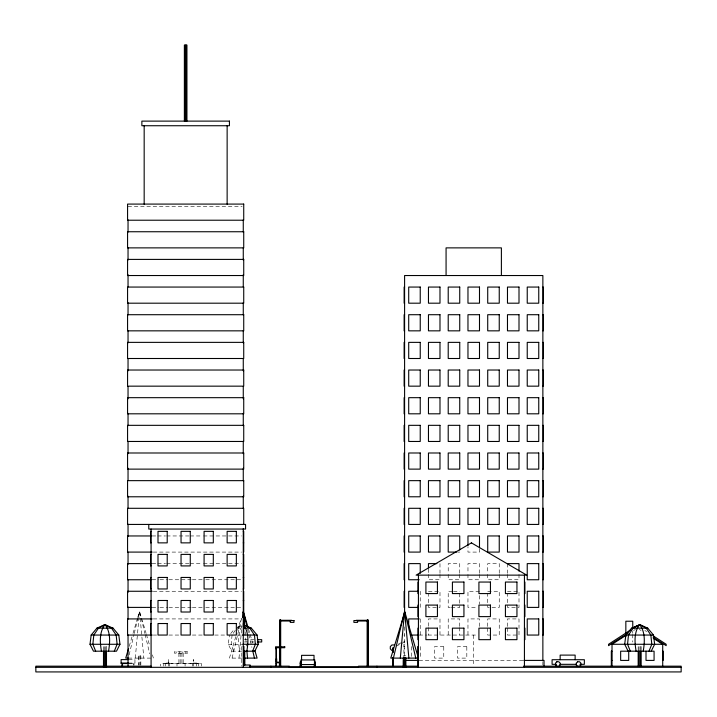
<?xml version="1.0" encoding="UTF-8"?>
<svg xmlns="http://www.w3.org/2000/svg" width="717" height="717" viewBox="0 0 717 717"><rect width="100%" height="100%" fill="white"/><g stroke="black" fill="none" stroke-linecap="round" stroke-linejoin="round"><path stroke-width="0.54" stroke-dasharray="3.58 2.69" d="M135.289 658.107L139.483 612.013M238.994 658.107L241.996 625.179M232.084 635.056L231.152 644.278L233.948 651.188M241.746 651.188L231.743 651.188L228.284 644.278L229.44 635.056M129.141 654.89L133.998 634.518M134.258 633.452L137.834 618.439M138.094 617.373L139.376 612.013L141.374 617.373M232.084 658.107L241.548 618.439M241.988 626.416C237.659 633.72 238.268 643.077 239.711 651.188M129.212 646.313L132.69 634.518M133.004 633.452L137.431 618.439M137.745 617.373L139.331 612.013M235.768 636.669L229.44 658.107L242.203 658.107M237.659 630.234L241.136 618.439M233.249 633.326L236.162 629.006M230.722 633.523L234.558 628.908M633.604 630.53L635.486 629.338M237.65 627.653L243.081 624.686M398.141 644.278L404.594 641.052M396.295 646.116L404.594 641.975M237.157 627.276L243.036 624.686M128.038 206.397L242.149 206.397M152.147 535.957L156.611 535.957M157.731 535.957L165.546 535.957M166.667 535.957L189.001 535.957M190.122 535.957L202.409 535.957M203.52 535.957L241.495 535.957M153.259 552.09L241.495 552.09M457.643 552.09L459.74 552.09M152.147 563.616L156.611 563.616M157.731 563.616L165.546 563.616M166.667 563.616L189.001 563.616M190.122 563.616L202.409 563.616M203.52 563.616L241.495 563.616M152.147 579.748L158.851 579.748M159.963 579.748L167.778 579.748M168.898 579.748L191.233 579.748M192.353 579.748L204.641 579.748M205.752 579.748L241.495 579.748M153.259 591.265L241.495 591.265M428.461 591.265L439.987 591.265L439.987 607.398L428.461 607.398L428.461 593.416M452.409 591.265L448.215 591.265L448.215 607.398L450.312 607.398M453.458 591.265L459.74 591.265M479.494 591.265L467.968 591.265L467.968 607.398L477.397 607.398M487.721 591.265L499.247 591.265L499.247 607.398L487.721 607.398L487.721 593.416M507.475 591.265L519 591.265L519 607.398L507.475 607.398L507.475 593.416M152.147 607.398L158.851 607.398M159.963 607.398L167.778 607.398M168.898 607.398L191.233 607.398M192.353 607.398L204.641 607.398M205.752 607.398L241.495 607.398M451.36 607.398L459.74 607.398L459.74 593.416M153.259 618.923L241.495 618.923M236.744 628.146L240.778 628.146M153.259 635.056L156.611 635.056M168.898 635.056L180.066 635.056M192.353 635.056L202.409 635.056M214.688 635.056L225.855 635.056M237.022 635.056L241.495 635.056M403.904 635.056L404.594 635.056M419.087 635.056L426.893 635.056M428.013 635.056L477.397 635.056M244.354 639.663L254.114 639.663M244.354 641.975L254.114 641.975M228.284 644.278L241.728 644.278M404.594 644.278L403.904 644.278L403.904 657.444M403.904 646.582L404.594 646.582M403.904 648.885L404.594 648.885M403.312 655.795L405.867 655.795M128.37 658.107L153.384 658.107L152.434 654.89M128.567 659.604L134.948 659.604L134.948 663.521L128.567 663.521M419.06 660.411L523.939 660.411M128.567 663.055L134.948 663.055M639.241 629.338L641.115 630.53M644.798 630.422L646.653 631.632M248.557 629.159L249.821 633.452M250.143 634.518L252.671 643.095M141.688 618.439L146.116 633.452M146.429 634.518L149.593 645.237M247.544 629.159L248.575 633.452M248.826 634.518L251.9 647.388M139.743 612.013L141.025 617.373M141.276 618.439L144.861 633.452M145.121 634.518L149.719 653.814M245.142 631.767L246.442 646.035M139.627 612.013L143.83 658.107M641.159 649.853L641.159 646.582L638.175 646.582L638.175 649.853M640.281 646.582L640.281 649.853M639.053 646.582L639.053 649.853M632.752 631.103L632.752 633.299M632.752 634.402L632.752 642.082M542.868 661.728L542.868 665.08M519 574.371L519 579.748L507.475 579.748L507.475 574.371M507.475 563.616L507.475 573.295M507.475 626.452L507.475 618.923L519 618.923L519 635.056L507.475 635.056L507.475 627.527M499.247 573.295L499.247 563.616L487.721 563.616L487.721 573.295M499.247 574.371L499.247 579.748L487.721 579.748L487.721 574.371M487.721 626.452L487.721 618.923L499.247 618.923L499.247 635.056L487.721 635.056L487.721 627.527M479.494 548.863L479.494 552.09L467.968 552.09L467.968 546.712M479.494 573.295L479.494 563.616L467.968 563.616L467.968 573.295M479.494 574.371L479.494 579.748L467.968 579.748L467.968 574.371M479.494 595.567L479.494 604.171M479.494 626.452L479.494 618.923L467.968 618.923L467.968 635.056M473.731 635.056L473.731 666.21M459.74 573.295L459.74 563.616L448.215 563.616L448.215 573.295M459.74 574.371L459.74 579.748L448.215 579.748L448.215 574.371M459.74 626.452L459.74 618.923L448.215 618.923L448.215 635.056M459.74 627.527L459.74 635.056M439.987 563.616L439.987 573.295M439.987 574.371L439.987 579.748L428.461 579.748L428.461 574.371M439.987 635.056L439.987 618.923L428.461 618.923L428.461 626.452M428.461 568.993L428.461 573.295M428.461 627.527L428.461 635.056M420.727 646.582L420.727 658.107M420.234 591.265L420.234 607.398M420.234 618.923L420.234 635.056M411.504 646.582L411.504 657.059M404.594 626.864L404.594 657.444M241.781 646.582L241.781 666.227M201.387 666.111L201.387 663.521L160.698 663.521L160.698 666.111M199.577 663.521L162.508 663.521M198.286 663.521L198.286 666.111M196.754 663.521L196.718 663.055L193.258 663.055L193.258 659.604L193.715 659.604L193.715 663.055M196.485 663.521L196.485 666.111M193.491 663.055L193.491 666.111M192.568 663.521L192.568 666.111M185.927 651.762L185.927 653.151M185.085 663.521L185.085 666.111M183.176 653.151L183.176 663.288M182.835 651.762L182.835 653.151M181.921 653.151L181.921 663.288M180.164 653.151L180.164 663.288M179.25 651.762L179.25 653.151M178.909 653.151L178.909 663.288M177 663.521L177 666.111M176.158 651.762L176.158 653.151M169.517 663.521L169.517 666.111M168.594 663.055L168.594 666.111M168.37 663.055L168.37 659.604L168.827 659.604L168.827 663.055L165.367 663.055L165.331 663.521M165.6 663.521L165.6 666.111M163.799 663.521L163.799 666.111M140.837 665.224L140.837 655.795L138.282 655.795L138.282 665.224M140.084 655.795L140.084 665.224M139.026 655.795L139.026 665.224M134.025 663.521L134.025 665.251M133.568 663.521L133.568 665.251M106.483 649.853L106.483 646.582L103.499 646.582L103.499 649.853M105.605 646.582L105.605 649.853M104.368 646.582L104.368 649.853M443.769 646.582L434.556 646.582L434.556 658.107L443.769 658.107L443.769 646.582M466.821 646.582L457.598 646.582L457.598 658.107L466.821 658.107L466.821 646.582M187.72 651.762L174.365 651.762L174.365 653.151L187.72 653.151L187.72 651.762"/><path stroke-width="1.08" d="M242.696 617.498L243.197 612.013M400.319 658.107L404.522 612.013M90.01 644.278L91.158 635.056L96.92 628.146L104.763 624.686L113.053 628.146L118.816 635.056L119.972 644.278L116.513 651.188L93.47 651.188L90.01 644.278L119.972 644.278M651.188 651.188L654.648 644.278L653.492 635.056L647.729 628.146L639.896 624.686L631.596 628.146L625.842 635.056L624.686 644.278L628.146 651.188M108.554 651.188C110.042 642.459 110.794 632.062 105.058 624.686M246.827 651.188C248.324 642.459 249.077 632.062 243.341 624.686M643.23 651.188C644.717 642.459 645.47 632.062 639.734 624.686M393.409 658.107L404.406 612.013M128.576 648.455L125.735 658.107L128.37 658.107M114.308 651.188L117.104 644.278L116.172 635.056L111.511 628.146L105.175 624.686M252.59 651.188L255.386 644.278L254.454 635.056L249.794 628.146L243.457 624.686L251.335 628.146L257.098 635.056L258.245 644.278L254.795 651.188L243.78 651.188M648.993 651.188L651.789 644.278L650.857 635.056L646.196 628.146L639.851 624.686M104.915 624.686C99.188 632.062 99.932 642.459 101.429 651.188M639.591 624.686C633.864 632.062 634.617 642.459 636.104 651.188M630.852 629.822L608.554 644.278L608.554 645.659L628.065 633.165M633.649 628.02L637.359 625.609M612.013 666.245L612.013 644.278L626.093 635.316M104.799 624.686L98.462 628.146L93.802 635.056L92.869 644.278L95.666 651.188M639.483 624.686L633.138 628.146L628.477 635.056L627.545 644.278L630.342 651.188M404.594 287.06L404.128 287.06L404.128 303.192L404.594 303.192M542.868 287.06L543.334 287.06L543.334 303.192L542.868 303.192M404.594 314.709L404.128 314.709L404.128 330.842L404.594 330.842M542.868 314.709L543.334 314.709L543.334 330.842L542.868 330.842M404.594 342.368L404.128 342.368L404.128 358.5L404.594 358.5M542.868 342.368L543.334 342.368L543.334 358.5L542.868 358.5M404.594 370.026L404.128 370.026L404.128 386.158L404.594 386.158M542.868 370.026L543.334 370.026L543.334 386.158L542.868 386.158M404.594 397.675L404.128 397.675L404.128 413.808L404.594 413.808M542.868 397.675L543.334 397.675L543.334 413.808L542.868 413.808M404.594 425.333L404.128 425.333L404.128 441.466L404.594 441.466M542.868 425.333L543.334 425.333L543.334 441.466L542.868 441.466M404.594 452.992L404.128 452.992L404.128 469.124L404.594 469.124M542.868 452.992L543.334 452.992L543.334 469.124L542.868 469.124M404.594 480.65L404.128 480.65L404.128 496.782L404.594 496.782M542.868 480.65L543.334 480.65L543.334 496.782L542.868 496.782M404.594 508.299L404.128 508.299L404.128 524.432L404.594 524.432M542.868 508.299L543.334 508.299L543.334 524.432L542.868 524.432M151.081 531.351L150.624 531.351L150.624 542.868L151.081 542.868M243.269 531.351L243.726 531.351L243.726 552.09M151.027 535.957L127.572 535.957L127.572 552.09L152.147 552.09M404.594 535.957L404.128 535.957L404.128 552.09L404.594 552.09M542.868 535.957L543.334 535.957L543.334 552.09L542.868 552.09M243.269 542.868L243.726 542.868M456.595 552.09L448.215 552.09L448.215 535.957L459.74 535.957L459.74 549.939M151.081 554.393L150.624 554.393L150.624 565.919L151.081 565.919M243.269 554.393L243.726 554.393L243.726 588.962L243.269 588.962M151.027 563.616L127.572 563.616L127.572 579.748L151.027 579.748M404.594 563.616L404.128 563.616L404.128 579.748L404.594 579.748M436.841 563.616L428.461 563.616L428.461 567.918M507.475 563.616L519 563.616L519 571.144M542.868 563.616L543.334 563.616L543.334 579.748L542.868 579.748M243.269 565.919L243.726 565.919M151.081 577.445L150.624 577.445L150.624 588.962L151.081 588.962M243.269 577.445L243.726 577.445M419.185 579.748L408.708 579.748L408.708 563.616L420.234 563.616L420.234 573.295M418.423 582.052L417.957 582.052L417.957 593.577L418.423 593.577M524.432 582.052L524.898 582.052L524.898 593.577L524.432 593.577M152.147 591.265L127.572 591.265L127.572 607.398L151.027 607.398M404.594 591.265L404.128 591.265L404.128 607.398L404.594 607.398M418.136 591.265L408.708 591.265L408.708 607.398L418.136 607.398M542.868 591.265L543.334 591.265L543.334 607.398L542.868 607.398M151.081 600.487L150.624 600.487L150.624 612.013L151.081 612.013M243.269 600.487L243.726 600.487M418.423 605.094L417.957 605.094L417.957 616.62L418.423 616.62M524.432 605.094L524.898 605.094L524.898 616.62L524.432 616.62M243.036 612.013L243.726 612.013L243.726 591.265M404.827 612.013L390.765 658.107L418.423 658.107L404.827 612.013L415.779 658.107M152.147 618.923L127.572 618.923L127.572 635.056L152.147 635.056M419.185 618.923L408.708 618.923L408.708 627.527M542.868 618.923L543.334 618.923L543.334 635.056L542.868 635.056M291.667 620.304L280.141 620.304L280.141 621.003L290.618 621.003M356.197 620.304L367.722 620.304L367.722 621.003L357.245 621.003M151.081 623.53L150.624 623.53L150.624 635.056M243.269 623.53L243.726 623.53M96.92 628.146L113.053 628.146M243.762 628.146L251.335 628.146M418.423 628.146L417.957 628.146L417.957 639.663L418.423 639.663M524.432 628.146L524.898 628.146L524.898 639.663L524.432 639.663M631.596 628.146L647.729 628.146M91.158 635.056L118.816 635.056M242.203 635.056L257.098 635.056M410.805 635.056L418.136 635.056M625.842 635.056L653.492 635.056M257.367 639.663L261.705 639.663L261.705 641.975L257.367 641.975M242.749 644.278L258.245 644.278M612.013 644.278L662.714 644.278L662.714 666.227M394.216 644.968L391.921 644.968L390.299 646.591L390.299 648.876L391.921 650.498L393.454 650.498M243.269 646.582L243.959 646.582L243.888 665.143M418.423 646.582L417.733 646.582L417.733 667.321M275.991 648.885L276.457 648.885M612.013 651.188L611.323 651.188L611.323 666.245M662.714 651.188L663.171 651.188L663.171 660.411L662.714 660.411M244.336 658.107L257.098 658.107L254.885 650.597M128.567 659.604L121.119 659.604L121.119 663.521L128.567 663.521M417.948 660.411L403.438 660.411L403.438 666.335M523.939 660.411L544.024 660.411L544.024 666.335M612.013 660.411L611.547 660.411L611.547 651.188M314.252 661.988L315.399 661.988L315.399 666.667L314.252 666.667L314.252 665.295L315.399 665.295M279.684 662.248L276.224 662.248L276.224 658.798L276.681 658.798L276.681 662.714M276.457 662.714L279.684 662.714M121.119 663.055L128.567 663.055M300.19 663.359L301.346 663.359M314.252 663.359L315.399 663.359M275.991 663.861L276.457 663.861M556.544 664.327L552.09 664.327L552.09 659.721L584.355 659.721L584.355 664.327L579.901 664.327M559.878 664.327L576.567 664.327M243.269 665.018L250.179 665.018L250.179 667.321M300.19 665.295L301.346 665.295M104.135 666.174L35.85 666.174L35.85 671.928L681.15 671.928L681.15 666.174L523.455 666.174M106.376 666.174L151.144 666.174M249.659 666.174L289.363 666.174L289.363 667.321M403.779 666.174L358.5 666.174L358.5 667.321M406.019 666.174L418.316 666.174M289.363 666.864L358.5 666.864M35.85 667.321L681.15 667.321M653.321 638.3L662.714 644.278M653.16 637.332L666.174 645.659L666.174 644.278L653.16 635.845M247.93 627.017L243.502 612.013L246.782 625.95M252.662 650.597L254.454 658.107M404.666 612.013L408.869 658.107M243.341 612.013L244.542 625.179M246.836 650.418L247.544 658.107M646.008 651.188L646.008 660.411L654.074 660.411L654.074 651.188L620.653 651.188L620.653 660.411L628.719 660.411L628.719 651.188M641.159 650.946L641.159 666.227M640.281 650.946L640.281 666.227M639.053 650.946L639.053 666.227M638.175 650.946L638.175 666.227M632.752 627.814L632.752 621.227L625.842 621.227L625.842 636.597M575.133 659.721L575.133 655.105L560.156 655.105L560.156 659.721M542.868 660.608L542.868 275.534L404.594 275.534L404.594 613.591M524.432 575.133L524.432 667.321M501.389 275.534L501.389 247.876L446.073 247.876L446.073 275.534M479.494 547.788L479.494 535.957L467.968 535.957L467.968 545.637M418.423 575.133L418.423 667.321M405.867 657.892L405.867 667.321M405.123 657.892L405.123 667.321M404.065 657.892L404.065 667.321M403.904 657.444L403.904 666.236M403.312 657.892L403.312 667.321M393.266 652.067L393.266 647.729L392.871 652.067M393.266 657.498L393.266 666.174M393.068 647.729L393.068 652.067M393.068 657.498L393.068 666.174M392.871 657.498L392.871 666.174M376.936 666.174L376.936 667.321M368.251 666.174L368.251 620.08L367.185 620.08L367.185 666.174M367.938 620.08L367.938 666.174M367.498 620.08L367.498 666.174M314.019 659.945L314.019 655.338L301.579 655.338L301.579 659.945M280.679 666.174L280.679 620.08L279.612 620.08L279.612 666.174M280.365 620.08L280.365 666.174M279.926 620.08L279.926 666.174M279.451 662.714L279.451 666.174M279.218 662.248L279.218 662.714M276.457 647.729L276.457 666.174M275.991 647.729L275.991 666.174M270.927 666.174L270.927 667.321M244.757 650.946L244.757 665.143M244.542 657.892L244.542 665.224M244.192 650.785L244.192 665.116M243.726 524.432L243.726 508.299L127.572 508.299L127.572 524.432L245.572 524.432L245.572 529.047L148.778 529.047L148.778 524.432M243.726 618.923L243.726 635.056M243.269 219.814L243.269 232.129M243.269 247.786L243.269 260.092M243.269 274.638L243.269 286.943M243.269 302.61L243.269 314.915M243.269 330.573L243.269 342.878M243.269 358.545L243.269 370.85M243.269 386.517L243.269 398.822M243.269 413.359L243.269 425.674M243.269 441.331L243.269 453.637M243.269 468.183L243.269 480.489M243.269 496.155L243.269 508.461M243.269 528.599L243.269 667.321M227.137 125.735L227.137 204.184M186.931 121.119L186.931 45.072L184.377 45.072L184.377 121.119M186.178 45.072L186.178 121.119M185.12 45.072L185.12 121.119M151.081 529.047L151.081 667.321M144.171 125.735L144.171 204.184M128.038 219.814L128.038 232.129M128.038 247.786L128.038 260.092M128.038 274.638L128.038 286.943M128.038 302.61L128.038 314.915M128.038 330.573L128.038 342.878M128.038 358.545L128.038 370.85M128.038 386.517L128.038 398.822M128.038 413.359L128.038 425.674M128.038 441.331L128.038 453.637M128.038 468.183L128.038 480.489M128.038 496.155L128.038 508.461M128.038 524.118L128.038 536.424M128.038 552.09L128.038 564.396M128.038 580.062L128.038 592.367M128.038 606.914L128.038 619.219M128.038 634.877L128.038 666.201M122.508 663.521L122.508 666.111M122.042 663.521L122.042 666.111M106.483 650.946L106.483 667.321M105.605 650.946L105.605 667.321M104.368 650.946L104.368 667.321M103.499 650.946L103.499 667.321M556.885 661.755L555.514 663.126L555.514 665.062L556.885 666.434L558.821 666.434L560.192 665.062L560.192 663.126L558.821 661.755L556.885 661.755M577.624 661.755L576.253 663.126L576.253 665.062L577.624 666.434L579.56 666.434L580.931 665.062L580.931 663.126L579.56 661.755L577.624 661.755M471.428 542.868L416.12 575.133L526.735 575.133L471.428 542.868M229.44 121.119L141.867 121.119L141.867 125.735L229.44 125.735L229.44 121.119M243.726 204.085L127.572 204.085L127.572 220.218L243.726 220.218L243.726 204.085M243.726 231.743L127.572 231.743L127.572 247.876L243.726 247.876L243.726 231.743M243.726 259.402L127.572 259.402L127.572 275.534L243.726 275.534L243.726 259.402M243.726 287.06L127.572 287.06L127.572 303.192L243.726 303.192L243.726 287.06M420.234 287.06L408.708 287.06L408.708 303.192L420.234 303.192L420.234 287.06M439.987 287.06L428.461 287.06L428.461 303.192L439.987 303.192L439.987 287.06M459.74 287.06L448.215 287.06L448.215 303.192L459.74 303.192L459.74 287.06M479.494 287.06L467.968 287.06L467.968 303.192L479.494 303.192L479.494 287.06M499.247 287.06L487.721 287.06L487.721 303.192L499.247 303.192L499.247 287.06M519 287.06L507.475 287.06L507.475 303.192L519 303.192L519 287.06M538.754 287.06L527.237 287.06L527.237 303.192L538.754 303.192L538.754 287.06M243.726 314.709L127.572 314.709L127.572 330.842L243.726 330.842L243.726 314.709M420.234 314.709L408.708 314.709L408.708 330.842L420.234 330.842L420.234 314.709M439.987 314.709L428.461 314.709L428.461 330.842L439.987 330.842L439.987 314.709M459.74 314.709L448.215 314.709L448.215 330.842L459.74 330.842L459.74 314.709M479.494 314.709L467.968 314.709L467.968 330.842L479.494 330.842L479.494 314.709M499.247 314.709L487.721 314.709L487.721 330.842L499.247 330.842L499.247 314.709M519 314.709L507.475 314.709L507.475 330.842L519 330.842L519 314.709M538.754 314.709L527.237 314.709L527.237 330.842L538.754 330.842L538.754 314.709M243.726 342.368L127.572 342.368L127.572 358.5L243.726 358.5L243.726 342.368M420.234 342.368L408.708 342.368L408.708 358.5L420.234 358.5L420.234 342.368M439.987 342.368L428.461 342.368L428.461 358.5L439.987 358.5L439.987 342.368M459.74 342.368L448.215 342.368L448.215 358.5L459.74 358.5L459.74 342.368M479.494 342.368L467.968 342.368L467.968 358.5L479.494 358.5L479.494 342.368M499.247 342.368L487.721 342.368L487.721 358.5L499.247 358.5L499.247 342.368M519 342.368L507.475 342.368L507.475 358.5L519 358.5L519 342.368M538.754 342.368L527.237 342.368L527.237 358.5L538.754 358.5L538.754 342.368M243.726 370.026L127.572 370.026L127.572 386.158L243.726 386.158L243.726 370.026M420.234 370.026L408.708 370.026L408.708 386.158L420.234 386.158L420.234 370.026M439.987 370.026L428.461 370.026L428.461 386.158L439.987 386.158L439.987 370.026M459.74 370.026L448.215 370.026L448.215 386.158L459.74 386.158L459.74 370.026M479.494 370.026L467.968 370.026L467.968 386.158L479.494 386.158L479.494 370.026M499.247 370.026L487.721 370.026L487.721 386.158L499.247 386.158L499.247 370.026M519 370.026L507.475 370.026L507.475 386.158L519 386.158L519 370.026M538.754 370.026L527.237 370.026L527.237 386.158L538.754 386.158L538.754 370.026M243.726 397.675L127.572 397.675L127.572 413.808L243.726 413.808L243.726 397.675M420.234 397.675L408.708 397.675L408.708 413.808L420.234 413.808L420.234 397.675M439.987 397.675L428.461 397.675L428.461 413.808L439.987 413.808L439.987 397.675M459.74 397.675L448.215 397.675L448.215 413.808L459.74 413.808L459.74 397.675M479.494 397.675L467.968 397.675L467.968 413.808L479.494 413.808L479.494 397.675M499.247 397.675L487.721 397.675L487.721 413.808L499.247 413.808L499.247 397.675M519 397.675L507.475 397.675L507.475 413.808L519 413.808L519 397.675M538.754 397.675L527.237 397.675L527.237 413.808L538.754 413.808L538.754 397.675M243.726 425.333L127.572 425.333L127.572 441.466L243.726 441.466L243.726 425.333M420.234 425.333L408.708 425.333L408.708 441.466L420.234 441.466L420.234 425.333M439.987 425.333L428.461 425.333L428.461 441.466L439.987 441.466L439.987 425.333M459.74 425.333L448.215 425.333L448.215 441.466L459.74 441.466L459.74 425.333M479.494 425.333L467.968 425.333L467.968 441.466L479.494 441.466L479.494 425.333M499.247 425.333L487.721 425.333L487.721 441.466L499.247 441.466L499.247 425.333M519 425.333L507.475 425.333L507.475 441.466L519 441.466L519 425.333M538.754 425.333L527.237 425.333L527.237 441.466L538.754 441.466L538.754 425.333M243.726 452.992L127.572 452.992L127.572 469.124L243.726 469.124L243.726 452.992M420.234 452.992L408.708 452.992L408.708 469.124L420.234 469.124L420.234 452.992M439.987 452.992L428.461 452.992L428.461 469.124L439.987 469.124L439.987 452.992M459.74 452.992L448.215 452.992L448.215 469.124L459.74 469.124L459.74 452.992M479.494 452.992L467.968 452.992L467.968 469.124L479.494 469.124L479.494 452.992M499.247 452.992L487.721 452.992L487.721 469.124L499.247 469.124L499.247 452.992M519 452.992L507.475 452.992L507.475 469.124L519 469.124L519 452.992M538.754 452.992L527.237 452.992L527.237 469.124L538.754 469.124L538.754 452.992M243.726 480.65L127.572 480.65L127.572 496.782L243.726 496.782L243.726 480.65M420.234 480.65L408.708 480.65L408.708 496.782L420.234 496.782L420.234 480.65M439.987 480.65L428.461 480.65L428.461 496.782L439.987 496.782L439.987 480.65M459.74 480.65L448.215 480.65L448.215 496.782L459.74 496.782L459.74 480.65M479.494 480.65L467.968 480.65L467.968 496.782L479.494 496.782L479.494 480.65M499.247 480.65L487.721 480.65L487.721 496.782L499.247 496.782L499.247 480.65M519 480.65L507.475 480.65L507.475 496.782L519 496.782L519 480.65M538.754 480.65L527.237 480.65L527.237 496.782L538.754 496.782L538.754 480.65M420.234 508.299L408.708 508.299L408.708 524.432L420.234 524.432L420.234 508.299M439.987 508.299L428.461 508.299L428.461 524.432L439.987 524.432L439.987 508.299M459.74 508.299L448.215 508.299L448.215 524.432L459.74 524.432L459.74 508.299M479.494 508.299L467.968 508.299L467.968 524.432L479.494 524.432L479.494 508.299M499.247 508.299L487.721 508.299L487.721 524.432L499.247 524.432L499.247 508.299M519 508.299L507.475 508.299L507.475 524.432L519 524.432L519 508.299M538.754 508.299L527.237 508.299L527.237 524.432L538.754 524.432L538.754 508.299M167.213 531.351L158 531.351L158 542.868L167.213 542.868L167.213 531.351M190.265 531.351L181.042 531.351L181.042 542.868L190.265 542.868L190.265 531.351M213.308 531.351L204.085 531.351L204.085 542.868L213.308 542.868L213.308 531.351M236.35 531.351L227.137 531.351L227.137 542.868L236.35 542.868L236.35 531.351M420.234 535.957L408.708 535.957L408.708 552.09L420.234 552.09L420.234 535.957M439.987 535.957L428.461 535.957L428.461 552.09L439.987 552.09L439.987 535.957M499.247 535.957L487.721 535.957L487.721 552.09L499.247 552.09L499.247 535.957M519 535.957L507.475 535.957L507.475 552.09L519 552.09L519 535.957M538.754 535.957L527.237 535.957L527.237 552.09L538.754 552.09L538.754 535.957M167.213 554.393L158 554.393L158 565.919L167.213 565.919L167.213 554.393M190.265 554.393L181.042 554.393L181.042 565.919L190.265 565.919L190.265 554.393M213.308 554.393L204.085 554.393L204.085 565.919L213.308 565.919L213.308 554.393M236.35 554.393L227.137 554.393L227.137 565.919L236.35 565.919L236.35 554.393M538.754 563.616L527.237 563.616L527.237 579.748L538.754 579.748L538.754 563.616M167.213 577.445L158 577.445L158 588.962L167.213 588.962L167.213 577.445M190.265 577.445L181.042 577.445L181.042 588.962L190.265 588.962L190.265 577.445M213.308 577.445L204.085 577.445L204.085 588.962L213.308 588.962L213.308 577.445M236.35 577.445L227.137 577.445L227.137 588.962L236.35 588.962L236.35 577.445M437.433 582.052L425.907 582.052L425.907 593.577L437.433 593.577L437.433 582.052M463.935 582.052L452.418 582.052L452.418 593.577L463.935 593.577L463.935 582.052M490.437 582.052L478.92 582.052L478.92 593.577L490.437 593.577L490.437 582.052M516.948 582.052L505.422 582.052L505.422 593.577L516.948 593.577L516.948 582.052M538.754 591.265L527.237 591.265L527.237 607.398L538.754 607.398L538.754 591.265M167.213 600.487L158 600.487L158 612.013L167.213 612.013L167.213 600.487M190.265 600.487L181.042 600.487L181.042 612.013L190.265 612.013L190.265 600.487M213.308 600.487L204.085 600.487L204.085 612.013L213.308 612.013L213.308 600.487M236.35 600.487L227.137 600.487L227.137 612.013L236.35 612.013L236.35 600.487M437.433 605.094L425.907 605.094L425.907 616.62L437.433 616.62L437.433 605.094M463.935 605.094L452.418 605.094L452.418 616.62L463.935 616.62L463.935 605.094M490.437 605.094L478.92 605.094L478.92 616.62L490.437 616.62L490.437 605.094M516.948 605.094L505.422 605.094L505.422 616.62L516.948 616.62L516.948 605.094M538.754 618.923L527.237 618.923L527.237 635.056L538.754 635.056L538.754 618.923M293.97 620.537L290.286 620.537L290.286 622.383L293.97 622.383L293.97 620.537M357.577 620.537L353.893 620.537L353.893 622.383L357.577 622.383L357.577 620.537M167.213 623.53L158 623.53L158 635.056L167.213 635.056L167.213 623.53M190.265 623.53L181.042 623.53L181.042 635.056L190.265 635.056L190.265 623.53M213.308 623.53L204.085 623.53L204.085 635.056L213.308 635.056L213.308 623.53M236.35 623.53L227.137 623.53L227.137 635.056L236.35 635.056L236.35 623.53M437.433 628.146L425.907 628.146L425.907 639.663L437.433 639.663L437.433 628.146M463.935 628.146L452.418 628.146L452.418 639.663L463.935 639.663L463.935 628.146M490.437 628.146L478.92 628.146L478.92 639.663L490.437 639.663L490.437 628.146M516.948 628.146L505.422 628.146L505.422 639.663L516.948 639.663L516.948 628.146M284.748 646.815L275.534 646.815L275.534 647.729L284.748 647.729L284.748 646.815M314.709 659.945L300.88 659.945L300.88 664.56L314.709 664.56L314.709 659.945M301.346 661.988L300.19 661.988L300.19 666.667L301.346 666.667L301.346 661.988"/></g></svg>
